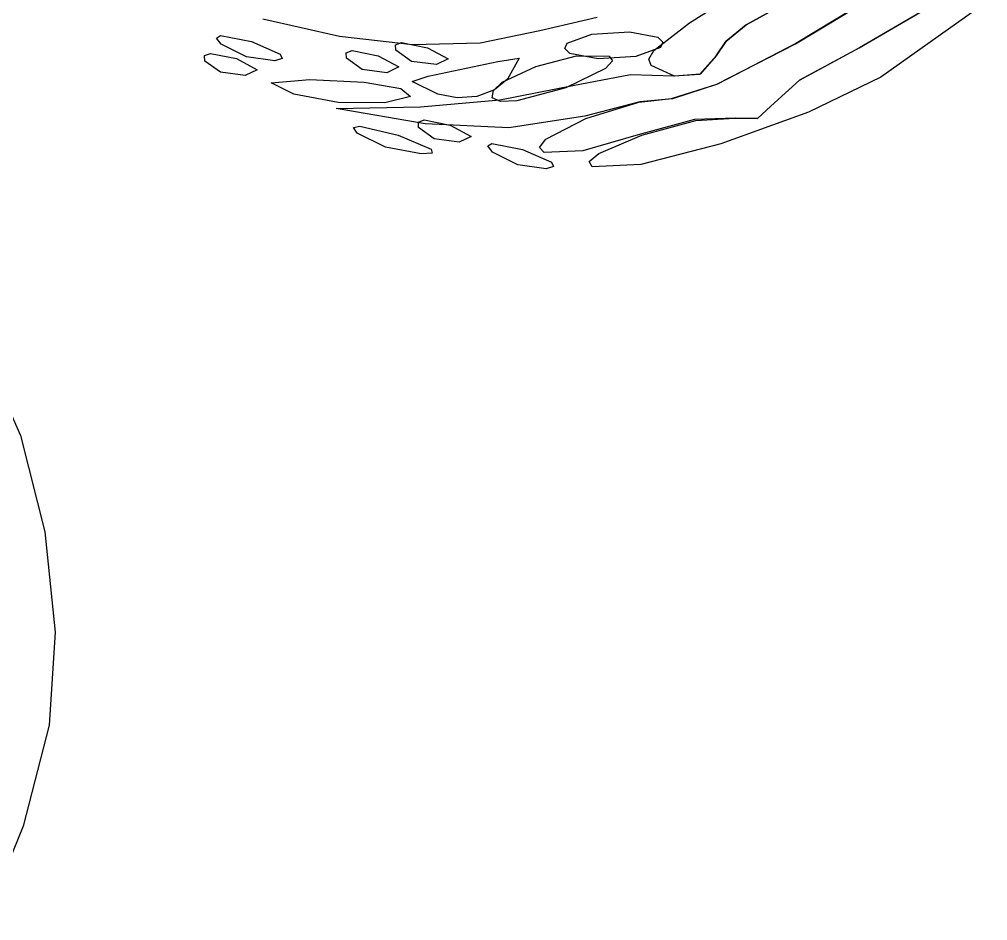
# Model space of a CAD drawing. Extents: x -886 to 651, y -59 to 942.
# Drawn here: x -174.83 to -148.18, y 31.89 to 56.71 of the extents above; entities that cross this region are included whole.
import ezdxf

# ---------------------------------------------------------------- set-up
doc = ezdxf.new("R2010")
doc.units = 0

msp = doc.modelspace()

# ---------------------------------------------------------------- linework, layer by layer
at = {"layer": 'Layer 1'}
for p, q in [((-156.388201, 56.606604), (-154.3154, 57.922379)), ((-154.828952, 56.556019), (-153.20857, 57.448077)), ((-153.20803, 57.44808), (-154.828412, 56.556022)), ((-151.379277, 57.305211), (-153.460328, 56.037124)), ((-153.465483, 56.031506), (-151.379299, 57.297032)), ((-148.17837, 57.197157), (-151.11967, 55.11494)), ((-151.7108, 55.920837), (-150.041046, 56.890205)), ((-150.038146, 56.890187), (-151.7079, 55.92082)), ((-166.020214, 56.229325), (-168.125295, 56.712214)), ((-158.923344, 56.758585), (-160.50416, 56.387689)), ((-157.36554, 55.847174), (-156.388201, 56.606604)), ((-155.381032, 56.094859), (-154.828952, 56.556019)), ((-154.828412, 56.556022), (-155.380492, 56.094861)), ((-169.40514, 56.191676), (-169.293581, 56.260427)), ((-169.293581, 56.260427), (-168.44364, 56.091168)), ((-160.50416, 56.387689), (-162.150508, 56.050267)), ((-159.75176, 56.048651), (-159.071118, 56.294863)), ((-159.071118, 56.294863), (-158.03844, 56.362499)), ((-158.03844, 56.362499), (-157.258346, 56.210781)), ((-169.27155, 56.023628), (-169.40514, 56.191676)), ((-168.574283, 55.672009), (-169.27155, 56.023628)), ((-168.44364, 56.091168), (-167.648051, 55.747568)), ((-164.008906, 56.003078), (-166.020214, 56.229325)), ((-164.47319, 56.005251), (-164.311829, 56.068014)), ((-164.46603, 55.855614), (-164.47319, 56.005251)), ((-164.311829, 56.068014), (-163.59752, 55.923954)), ((-162.150508, 56.050267), (-164.008906, 56.003078)), ((-159.817432, 55.898979), (-159.75176, 56.048651)), ((-157.258346, 56.210781), (-157.119328, 56.079271)), ((-157.119328, 56.079271), (-157.185, 55.9296)), ((-155.65405, 55.700087), (-155.381032, 56.094859)), ((-155.380492, 56.094861), (-155.65351, 55.70009)), ((-155.629827, 54.924049), (-153.465483, 56.031506)), ((-153.460328, 56.037124), (-155.616592, 54.922296)), ((-169.73195, 55.706561), (-169.570589, 55.769324)), ((-169.72479, 55.556924), (-169.73195, 55.706561)), ((-169.570589, 55.769324), (-168.85628, 55.625264)), ((-167.648051, 55.747568), (-167.595301, 55.627603)), ((-165.833156, 55.783331), (-165.671798, 55.846094)), ((-165.82599, 55.633694), (-165.833156, 55.783331)), ((-165.671798, 55.846094), (-164.95749, 55.702034)), ((-164.038097, 55.546432), (-164.46603, 55.855614)), ((-163.59752, 55.923954), (-163.023516, 55.615716)), ((-159.678415, 55.76747), (-159.817432, 55.898979)), ((-158.89833, 55.615752), (-159.678415, 55.76747)), ((-157.185, 55.9296), (-157.865644, 55.683388)), ((-157.50286, 55.609494), (-157.36554, 55.847174)), ((-157.185, 55.9296), (-157.185, 55.9296)), ((-153.356956, 55.027183), (-151.7108, 55.920837)), ((-151.7079, 55.92082), (-153.354056, 55.027163)), ((-169.296858, 55.247742), (-169.72479, 55.556924)), ((-168.85628, 55.625264), (-168.282276, 55.317026)), ((-167.80071, 55.56521), (-168.574283, 55.672009)), ((-167.595301, 55.627603), (-167.80071, 55.565206)), ((-167.80071, 55.565206), (-167.80071, 55.56521)), ((-165.398066, 55.324512), (-165.82599, 55.633694)), ((-164.95749, 55.702034), (-164.383486, 55.393796)), ((-163.35284, 55.45774), (-164.038097, 55.546432)), ((-163.57482, 55.136406), (-161.65691, 55.547229)), ((-163.023516, 55.615716), (-163.35285, 55.457718)), ((-163.35285, 55.457718), (-163.35284, 55.45774)), ((-161.65691, 55.547229), (-161.075609, 55.640961)), ((-161.075609, 55.640961), (-161.3949, 55.05615)), ((-160.618899, 55.410468), (-159.493379, 55.702475)), ((-159.493379, 55.702475), (-158.59861, 55.693066)), ((-157.865644, 55.683388), (-158.89833, 55.615752)), ((-158.501293, 55.559921), (-158.693838, 55.350577)), ((-158.59861, 55.693066), (-158.501293, 55.559921)), ((-157.437652, 55.430985), (-157.50286, 55.609494)), ((-156.102107, 55.19644), (-155.65405, 55.700087)), ((-155.65351, 55.70009), (-156.095489, 55.194549)), ((-168.6116, 55.15905), (-169.296858, 55.247742)), ((-168.282276, 55.317026), (-168.61161, 55.159028)), ((-164.71281, 55.23582), (-165.398066, 55.324512)), ((-164.383486, 55.393796), (-164.71282, 55.235799)), ((-164.71282, 55.235799), (-164.71281, 55.23582)), ((-161.537612, 54.973153), (-160.618899, 55.410468)), ((-158.693838, 55.350577), (-159.79189, 54.818146)), ((-159.59602, 54.888214), (-158.00521, 55.190193)), ((-158.00521, 55.190193), (-156.81601, 55.151378)), ((-156.79477, 55.144929), (-157.437652, 55.430985)), ((-156.81601, 55.151378), (-156.102107, 55.19644)), ((-156.095489, 55.194549), (-156.79477, 55.144929)), ((-168.61161, 55.159028), (-168.6116, 55.15905)), ((-167.895319, 54.959263), (-166.83138, 55.045636)), ((-167.27775, 54.64898), (-167.895319, 54.959263)), ((-166.83138, 55.045636), (-165.337203, 54.97753)), ((-165.337203, 54.97753), (-164.334624, 54.797586)), ((-164.014787, 54.990118), (-163.57482, 55.136406)), ((-163.31282, 54.645333), (-164.014787, 54.990118)), ((-161.782679, 54.748788), (-161.537612, 54.973153)), ((-161.3949, 55.05615), (-161.754006, 54.760696)), ((-161.3949, 55.05615), (-161.3949, 55.05615)), ((-156.88139, 54.527882), (-155.629827, 54.924049)), ((-155.616592, 54.922296), (-156.85511, 54.519132)), ((-154.14791, 54.314507), (-153.356956, 55.027183)), ((-153.354056, 55.027163), (-154.14501, 54.31449)), ((-151.11967, 55.11494), (-153.109705, 54.145078)), ((-166.058585, 54.418557), (-167.27775, 54.64898)), ((-164.334624, 54.797586), (-164.065625, 54.58122)), ((-162.775897, 54.541808), (-163.31282, 54.645333)), ((-161.754006, 54.760696), (-162.235315, 54.584755)), ((-161.81196, 54.546636), (-161.782679, 54.748788)), ((-161.602651, 54.490137), (-159.59602, 54.888214)), ((-159.79189, 54.81815), (-161.132806, 54.462973)), ((-159.79189, 54.818146), (-159.79189, 54.81815)), ((-164.77219, 54.40385), (-166.058585, 54.418557)), ((-164.065625, 54.58122), (-164.77219, 54.40385)), ((-164.77219, 54.40385), (-164.77219, 54.40385)), ((-163.7916, 54.297902), (-161.602651, 54.490137)), ((-162.235315, 54.584755), (-162.775897, 54.541808)), ((-161.588246, 54.445496), (-161.81196, 54.546636)), ((-161.132806, 54.462973), (-161.588246, 54.445496)), ((-157.75475, 54.43727), (-159.2642, 54.038265)), ((-159.23988, 53.97091), (-157.778733, 54.427582)), ((-157.778733, 54.427582), (-156.88139, 54.527882)), ((-156.85511, 54.519132), (-157.75475, 54.43727)), ((-166.11038, 54.252252), (-163.7916, 54.297902)), ((-163.65914, 53.832833), (-166.11038, 54.252252)), ((-153.109705, 54.145078), (-155.525956, 53.276705)), ((-154.516507, 53.977034), (-154.14791, 54.314507)), ((-154.14501, 54.31449), (-154.509448, 53.975711)), ((-163.848535, 53.872666), (-163.687174, 53.935429)), ((-163.84137, 53.723029), (-163.848535, 53.872666)), ((-163.687174, 53.935429), (-162.97287, 53.791369)), ((-159.2642, 54.038265), (-161.356989, 53.720167)), ((-160.343289, 53.403055), (-159.23988, 53.97091)), ((-156.244519, 53.949104), (-157.79594, 53.520879)), ((-157.695279, 53.51453), (-156.210562, 53.922472)), ((-155.13013, 53.981009), (-156.244519, 53.949104)), ((-156.210562, 53.922472), (-155.1472, 53.98544)), ((-155.1472, 53.98544), (-154.516507, 53.977034)), ((-154.509448, 53.975711), (-155.13013, 53.981009)), ((-165.635346, 53.726232), (-165.458845, 53.768305)), ((-165.52834, 53.569941), (-165.635346, 53.726232)), ((-165.458845, 53.768305), (-164.40301, 53.516781)), ((-163.413439, 53.413847), (-163.84137, 53.723029)), ((-161.356989, 53.720167), (-163.65914, 53.832833)), ((-162.97287, 53.791369), (-162.398861, 53.483131)), ((-164.750777, 53.187992), (-165.52834, 53.569941)), ((-164.40301, 53.516781), (-163.491829, 53.128487)), ((-162.72819, 53.325155), (-163.413439, 53.413847)), ((-162.398861, 53.483131), (-162.72819, 53.325134)), ((-162.72819, 53.325134), (-162.72819, 53.325155)), ((-160.513902, 53.178871), (-160.343289, 53.403055)), ((-157.79594, 53.520879), (-159.323505, 53.085221)), ((-158.884696, 53.006965), (-157.695279, 53.51453)), ((-163.7701, 52.99807), (-164.750777, 53.187992)), ((-163.491829, 53.128487), (-163.471902, 53.022526)), ((-161.938535, 53.218937), (-161.826976, 53.287687)), ((-161.80495, 53.050889), (-161.938535, 53.218937)), ((-161.826976, 53.287687), (-160.97703, 53.118429)), ((-161.107674, 52.699269), (-161.80495, 53.050889)), ((-160.97703, 53.118429), (-160.181449, 52.774829)), ((-160.38055, 53.035443), (-160.513902, 53.178871)), ((-159.323505, 53.085221), (-160.38055, 53.035443)), ((-155.525956, 53.276705), (-157.724687, 52.709997)), ((-163.471902, 53.022526), (-163.77011, 52.998045)), ((-163.77011, 52.998045), (-163.7701, 52.99807)), ((-160.181449, 52.774829), (-160.128697, 52.654864)), ((-159.144713, 52.792497), (-158.884696, 53.006965)), ((-159.06216, 52.64513), (-159.144713, 52.792497)), ((-160.3341, 52.59247), (-161.107674, 52.699269)), ((-160.128697, 52.654864), (-160.3341, 52.592467)), ((-160.3341, 52.592467), (-160.3341, 52.59247)), ((-157.724687, 52.709997), (-159.06216, 52.64513)), ((-175.80689, 47.51647), (-174.797945, 45.246202)), ((-174.797945, 45.246202), (-174.128249, 42.589285)), ((-174.128249, 42.589285), (-173.848528, 39.83486)), ((-173.848528, 39.83486), (-174.00951, 37.27207)), ((-174.00951, 37.27207), (-174.725306, 34.484994)), ((-174.725306, 34.484994), (-175.786455, 31.886876))]:
    msp.add_line(p, q, dxfattribs=at)

doc.saveas('drawing.dxf')
